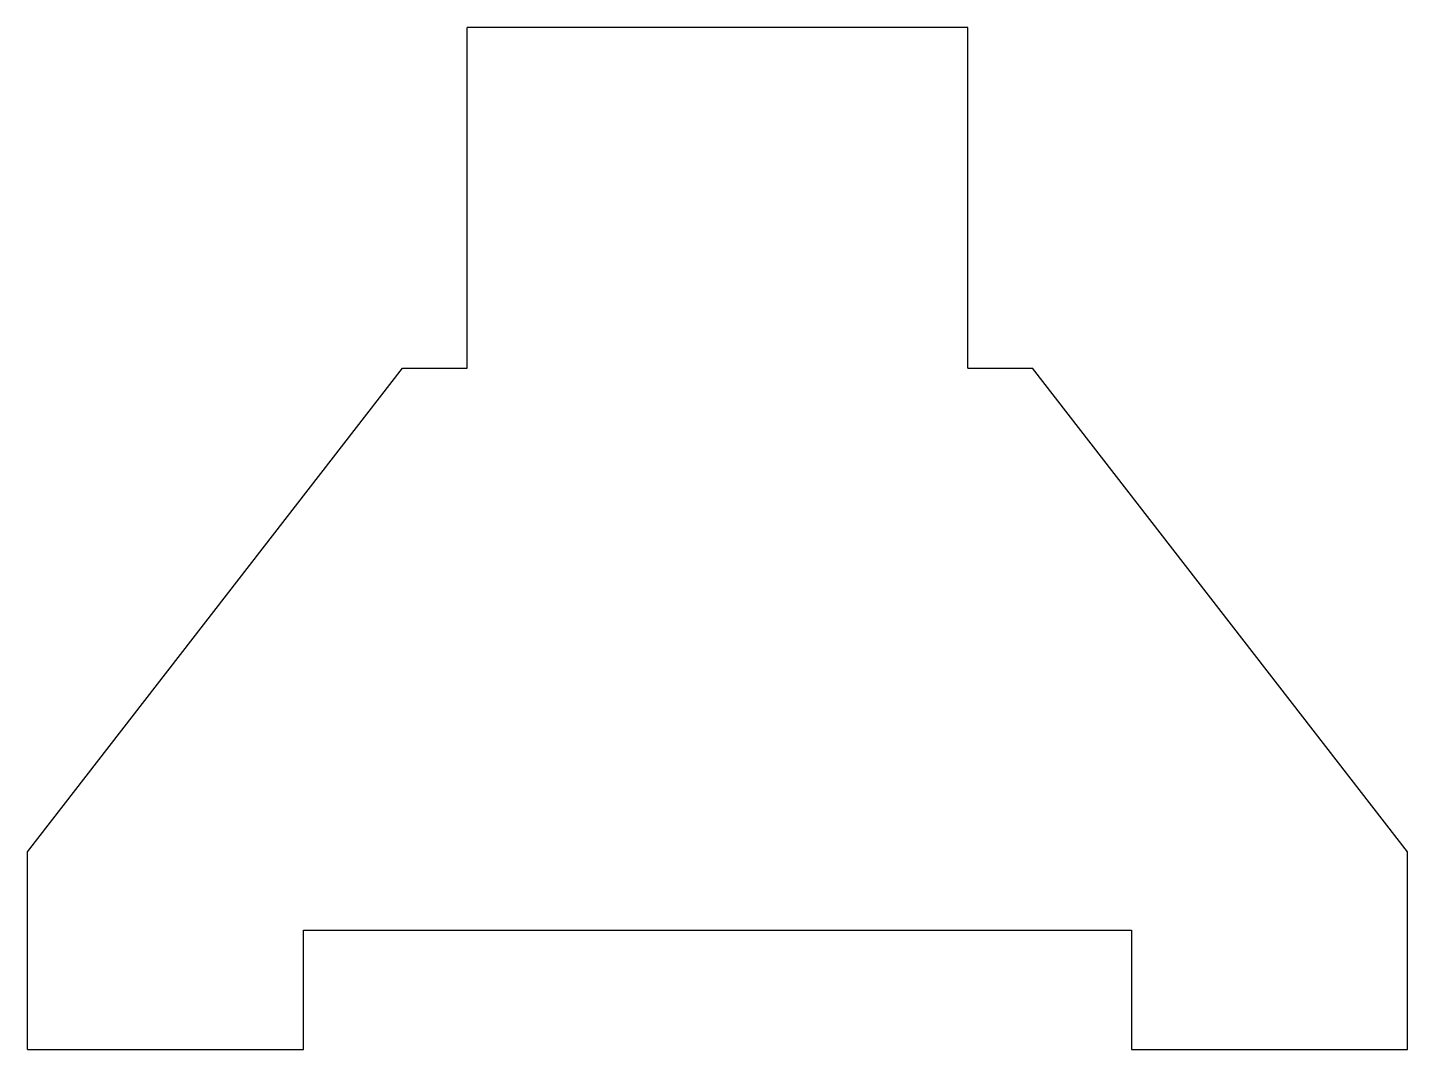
# Model space of a CAD drawing. Extents: x -227 to 178, y -96 to 204.
import ezdxf

# ---------------------------------------------------------------- set-up
doc = ezdxf.new("R2010")
doc.units = 0
doc.layers.get('0').update_dxf_attribs({"linetype": 'CONTINUOUS'})

msp = doc.modelspace()

# ---------------------------------------------------------------- linework, layer by layer
for p, q in [((-97.94, 103.86), (-97.94, 203.86)), ((48.96, 203.86), (-97.94, 203.86)), ((48.96, 103.86), (48.96, 203.86)), ((-226.99, -38.14), (-116.99, 103.86)), ((-116.99, 103.86), (-97.94, 103.86)), ((48.96, 103.86), (68.01, 103.86)), ((178.01, -38.14), (68.01, 103.86)), ((-226.99, -96.14), (-226.99, -38.14)), ((178.01, -96.14), (178.01, -38.14)), ((-145.99, -96.14), (-145.99, -61.14)), ((-145.99, -61.14), (97.01, -61.14)), ((97.01, -61.14), (97.01, -96.14)), ((-226.99, -96.14), (-145.99, -96.14)), ((97.01, -96.14), (178.01, -96.14))]:
    msp.add_line(p, q)

doc.saveas('drawing.dxf')
